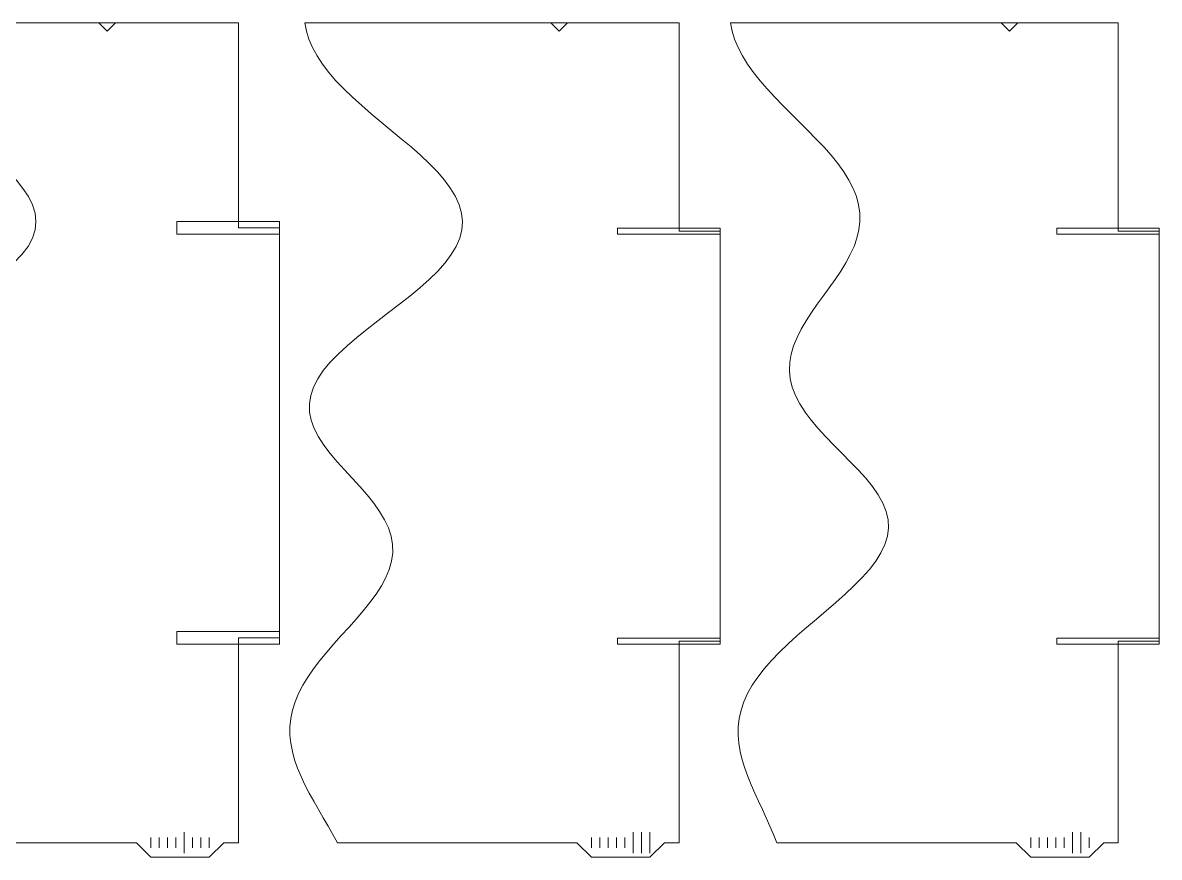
# Model space of a CAD drawing. Header units: centimetres. Extents: x -33.9 to 33.6, y -17.5 to 16.6.
# Drawn here: x -11.31 to 5.43, y 4.18 to 16.47 of the extents above; entities that cross this region are included whole.
import ezdxf

# ---------------------------------------------------------------- set-up
doc = ezdxf.new("R2010")
doc.units = ezdxf.units.CM
doc.header["$MEASUREMENT"] = 0
for name, color, linetype in [('1S', 7, 'Continuous'), ('2C', 7, 'Continuous'), ('3C', 7, 'Continuous')]:
    doc.layers.add(name, color=color, linetype=linetype)

msp = doc.modelspace()

# ---------------------------------------------------------------- linework, layer by layer
at = {"layer": '1S', "color": 1, "lineweight": 5}
for points in [[(-8.92733, 4.24163), (-8.92733, 4.24163), (-8.92733, 4.54832), (-8.92733, 4.54832)], [(-2.31884, 4.24163), (-2.31884, 4.24163), (-2.31884, 4.54832), (-2.31884, 4.54832)], [(-2.19616, 4.24163), (-2.19616, 4.24163), (-2.19616, 4.54832), (-2.19616, 4.54832)], [(-2.07348, 4.24163), (-2.07348, 4.24163), (-2.07348, 4.54832), (-2.07348, 4.54832)], [(4.1472, 4.24163), (4.1472, 4.24163), (4.1472, 4.54832), (4.1472, 4.54832)], [(4.26988, 4.24163), (4.26988, 4.24163), (4.26988, 4.54832), (4.26988, 4.54832)], [(-9.41806, 4.31829), (-9.41806, 4.31829), (-9.41806, 4.47166), (-9.41806, 4.47166)], [(-9.29537, 4.31829), (-9.29537, 4.31829), (-9.29537, 4.47166), (-9.29537, 4.47166)], [(-9.17269, 4.31829), (-9.17269, 4.31829), (-9.17269, 4.47166), (-9.17269, 4.47166)], [(-9.05001, 4.31829), (-9.05001, 4.31829), (-9.05001, 4.47166), (-9.05001, 4.47166)], [(-8.80465, 4.31829), (-8.80465, 4.31829), (-8.80465, 4.47166), (-8.80465, 4.47166)], [(-8.68196, 4.31829), (-8.68196, 4.31829), (-8.68196, 4.47166), (-8.68196, 4.47166)], [(-8.55928, 4.31829), (-8.55928, 4.31829), (-8.55928, 4.47166), (-8.55928, 4.47166)], [(-2.93225, 4.31829), (-2.93225, 4.31829), (-2.93225, 4.47166), (-2.93225, 4.47166)], [(-2.80957, 4.31829), (-2.80957, 4.31829), (-2.80957, 4.47166), (-2.80957, 4.47166)], [(-2.68689, 4.31829), (-2.68689, 4.31829), (-2.68689, 4.47166), (-2.68689, 4.47166)], [(-2.5642, 4.31829), (-2.5642, 4.31829), (-2.5642, 4.47166), (-2.5642, 4.47166)], [(-2.44152, 4.31829), (-2.44152, 4.31829), (-2.44152, 4.47166), (-2.44152, 4.47166)], [(3.53379, 4.31829), (3.53379, 4.31829), (3.53379, 4.47166), (3.53379, 4.47166)], [(3.65647, 4.31829), (3.65647, 4.31829), (3.65647, 4.47166), (3.65647, 4.47166)], [(3.77915, 4.31829), (3.77915, 4.31829), (3.77915, 4.47166), (3.77915, 4.47166)], [(3.90183, 4.31829), (3.90183, 4.31829), (3.90183, 4.47166), (3.90183, 4.47166)], [(4.02452, 4.31829), (4.02452, 4.31829), (4.02452, 4.47166), (4.02452, 4.47166)], [(4.39256, 4.31829), (4.39256, 4.31829), (4.39256, 4.47166), (4.39256, 4.47166)]]:
    msp.add_open_spline(points, degree=3, dxfattribs=at)
at = {"layer": '2C', "color": 1, "lineweight": 5}
for points, knots in [([(-10.18458, 16.46997), (-10.18458, 16.46997), (-10.06189, 16.34727), (-10.06189, 16.34727), (-10.06189, 16.34727), (-10.06189, 16.34727), (-9.93921, 16.46997), (-9.93921, 16.46997), (-9.93921, 16.46997), (-9.93921, 16.46997), (-10.18458, 16.46997), (-10.18458, 16.46997)], [0, 0, 0, 0, 0.33333333, 0.33333333, 0.33333333, 0.33333333, 0.66666667, 0.66666667, 0.66666667, 0.66666667, 1, 1, 1, 1]), ([(-3.53274, 16.46997), (-3.53274, 16.46997), (-3.41006, 16.34727), (-3.41006, 16.34727), (-3.41006, 16.34727), (-3.41006, 16.34727), (-3.28738, 16.46997), (-3.28738, 16.46997), (-3.28738, 16.46997), (-3.28738, 16.46997), (-3.53274, 16.46997), (-3.53274, 16.46997)], [0, 0, 0, 0, 0.33333333, 0.33333333, 0.33333333, 0.33333333, 0.66666667, 0.66666667, 0.66666667, 0.66666667, 1, 1, 1, 1]), ([(3.09933, 16.46997), (3.09933, 16.46997), (3.22201, 16.34727), (3.22201, 16.34727), (3.22201, 16.34727), (3.22201, 16.34727), (3.34469, 16.46997), (3.34469, 16.46997), (3.34469, 16.46997), (3.34469, 16.46997), (3.09933, 16.46997), (3.09933, 16.46997)], [0, 0, 0, 0, 0.33333333, 0.33333333, 0.33333333, 0.33333333, 0.66666667, 0.66666667, 0.66666667, 0.66666667, 1, 1, 1, 1]), ([(-7.52615, 13.35843), (-7.52615, 13.35843), (-7.52615, 13.54399), (-7.52615, 13.54399), (-7.52615, 13.54399), (-7.52615, 13.54399), (-9.03552, 13.54399), (-9.03552, 13.54399), (-9.03552, 13.54399), (-9.03552, 13.54399), (-9.03552, 13.35843), (-9.03552, 13.35843), (-9.03552, 13.35843), (-9.03552, 13.35843), (-7.52615, 13.35843), (-7.52615, 13.35843)], [0, 0, 0, 0, 0.25, 0.25, 0.25, 0.25, 0.5, 0.5, 0.5, 0.5, 0.75, 0.75, 0.75, 0.75, 1, 1, 1, 1]), ([(-1.04035, 13.35843), (-1.04035, 13.35843), (-1.04035, 13.44507), (-1.04035, 13.44507), (-1.04035, 13.44507), (-1.04035, 13.44507), (-2.54973, 13.44507), (-2.54973, 13.44507), (-2.54973, 13.44507), (-2.54973, 13.44507), (-2.54973, 13.35843), (-2.54973, 13.35843), (-2.54973, 13.35843), (-2.54973, 13.35843), (-1.04035, 13.35843), (-1.04035, 13.35843)], [0, 0, 0, 0, 0.25, 0.25, 0.25, 0.25, 0.5, 0.5, 0.5, 0.5, 0.75, 0.75, 0.75, 0.75, 1, 1, 1, 1]), ([(5.4257, 13.35843), (5.4257, 13.35843), (5.4257, 13.44507), (5.4257, 13.44507), (5.4257, 13.44507), (5.4257, 13.44507), (3.91632, 13.44507), (3.91632, 13.44507), (3.91632, 13.44507), (3.91632, 13.44507), (3.91632, 13.35843), (3.91632, 13.35843), (3.91632, 13.35843), (3.91632, 13.35843), (5.4257, 13.35843), (5.4257, 13.35843)], [0, 0, 0, 0, 0.25, 0.25, 0.25, 0.25, 0.5, 0.5, 0.5, 0.5, 0.75, 0.75, 0.75, 0.75, 1, 1, 1, 1]), ([(-7.52615, 7.32094), (-7.52615, 7.32094), (-7.52615, 7.5065), (-7.52615, 7.5065), (-7.52615, 7.5065), (-7.52615, 7.5065), (-9.03552, 7.5065), (-9.03552, 7.5065), (-9.03552, 7.5065), (-9.03552, 7.5065), (-9.03552, 7.32094), (-9.03552, 7.32094), (-9.03552, 7.32094), (-9.03552, 7.32094), (-7.52615, 7.32094), (-7.52615, 7.32094)], [0, 0, 0, 0, 0.25, 0.25, 0.25, 0.25, 0.5, 0.5, 0.5, 0.5, 0.75, 0.75, 0.75, 0.75, 1, 1, 1, 1]), ([(-1.04035, 7.32094), (-1.04035, 7.32094), (-1.04035, 7.40758), (-1.04035, 7.40758), (-1.04035, 7.40758), (-1.04035, 7.40758), (-2.54973, 7.40758), (-2.54973, 7.40758), (-2.54973, 7.40758), (-2.54973, 7.40758), (-2.54973, 7.32094), (-2.54973, 7.32094), (-2.54973, 7.32094), (-2.54973, 7.32094), (-1.04035, 7.32094), (-1.04035, 7.32094)], [0, 0, 0, 0, 0.25, 0.25, 0.25, 0.25, 0.5, 0.5, 0.5, 0.5, 0.75, 0.75, 0.75, 0.75, 1, 1, 1, 1]), ([(5.4257, 7.32094), (5.4257, 7.32094), (5.4257, 7.40758), (5.4257, 7.40758), (5.4257, 7.40758), (5.4257, 7.40758), (3.91632, 7.40758), (3.91632, 7.40758), (3.91632, 7.40758), (3.91632, 7.40758), (3.91632, 7.32094), (3.91632, 7.32094), (3.91632, 7.32094), (3.91632, 7.32094), (5.4257, 7.32094), (5.4257, 7.32094)], [0, 0, 0, 0, 0.25, 0.25, 0.25, 0.25, 0.5, 0.5, 0.5, 0.5, 0.75, 0.75, 0.75, 0.75, 1, 1, 1, 1])]:
    msp.add_open_spline(points, degree=3, knots=knots, dxfattribs=at)
at = {"layer": '3C', "color": 1, "lineweight": 5}
for points in [[(-9.63275, 4.39497), (-9.63275, 4.39497), (-9.41806, 4.18027), (-9.41806, 4.18027), (-9.41806, 4.18027), (-9.41806, 4.18027), (-8.55928, 4.18027), (-8.55928, 4.18027), (-8.55928, 4.18027), (-8.55928, 4.18027), (-8.34459, 4.39497), (-8.34459, 4.39497), (-8.34459, 4.39497), (-8.34459, 4.39497), (-8.1299, 4.39497), (-8.1299, 4.39497), (-8.1299, 4.39497), (-8.1299, 4.39497), (-8.1299, 7.41371), (-8.1299, 7.41371), (-8.1299, 7.41371), (-8.1299, 7.41371), (-7.52615, 7.41371), (-7.52615, 7.41371), (-7.52615, 7.41371), (-7.52615, 7.41371), (-7.52615, 13.45121), (-7.52615, 13.45121), (-7.52615, 13.45121), (-7.52615, 13.45121), (-8.1299, 13.45121), (-8.1299, 13.45121), (-8.1299, 13.45121), (-8.1299, 13.45121), (-8.1299, 16.46997), (-8.1299, 16.46997), (-8.1299, 16.46997), (-8.1299, 16.46997), (-13.30997, 16.46997), (-13.30997, 16.46997), (-13.30997, 16.46997), (-13.30997, 16.46997), (-13.29296, 16.348), (-13.29296, 16.348), (-13.29296, 16.348), (-13.29296, 16.348), (-13.2647, 16.22601), (-13.2647, 16.22601), (-13.2647, 16.22601), (-13.2647, 16.22601), (-13.2245, 16.10404), (-13.2245, 16.10404), (-13.2245, 16.10404), (-13.2245, 16.10404), (-13.17189, 15.98208), (-13.17189, 15.98208), (-13.17189, 15.98208), (-13.17189, 15.98208), (-13.10663, 15.86012), (-13.10663, 15.86012), (-13.10663, 15.86012), (-13.10663, 15.86012), (-13.0287, 15.73814), (-13.0287, 15.73814), (-13.0287, 15.73814), (-13.0287, 15.73814), (-12.93842, 15.61617), (-12.93842, 15.61617), (-12.93842, 15.61617), (-12.93842, 15.61617), (-12.83639, 15.4942), (-12.83639, 15.4942), (-12.83639, 15.4942), (-12.83639, 15.4942), (-12.72353, 15.37223), (-12.72353, 15.37223), (-12.72353, 15.37223), (-12.72353, 15.37223), (-12.60101, 15.25026), (-12.60101, 15.25026), (-12.60101, 15.25026), (-12.60101, 15.25026), (-12.4704, 15.12829), (-12.4704, 15.12829), (-12.4704, 15.12829), (-12.4704, 15.12829), (-12.33347, 15.00632), (-12.33347, 15.00632), (-12.33347, 15.00632), (-12.33347, 15.00632), (-12.19232, 14.88435), (-12.19232, 14.88435), (-12.19232, 14.88435), (-12.19232, 14.88435), (-12.04929, 14.76238), (-12.04929, 14.76238), (-12.04929, 14.76238), (-12.04929, 14.76238), (-11.90689, 14.64041), (-11.90689, 14.64041), (-11.90689, 14.64041), (-11.90689, 14.64041), (-11.76785, 14.51844), (-11.76785, 14.51844), (-11.76785, 14.51844), (-11.76785, 14.51844), (-11.63498, 14.39647), (-11.63498, 14.39647), (-11.63498, 14.39647), (-11.63498, 14.39647), (-11.51114, 14.2745), (-11.51114, 14.2745), (-11.51114, 14.2745), (-11.51114, 14.2745), (-11.39924, 14.15253), (-11.39924, 14.15253), (-11.39924, 14.15253), (-11.39924, 14.15253), (-11.30208, 14.03056), (-11.30208, 14.03056), (-11.30208, 14.03056), (-11.30208, 14.03056), (-11.22235, 13.9086), (-11.22235, 13.9086), (-11.22235, 13.9086), (-11.22235, 13.9086), (-11.16253, 13.78663), (-11.16253, 13.78663), (-11.16253, 13.78663), (-11.16253, 13.78663), (-11.12486, 13.66466), (-11.12486, 13.66466), (-11.12486, 13.66466), (-11.12486, 13.66466), (-11.11119, 13.54269), (-11.11119, 13.54269), (-11.11119, 13.54269), (-11.11119, 13.54269), (-11.12302, 13.42072), (-11.12302, 13.42072), (-11.12302, 13.42072), (-11.12302, 13.42072), (-11.16109, 13.29875), (-11.16109, 13.29875), (-11.16109, 13.29875), (-11.16109, 13.29875), (-11.22578, 13.17678), (-11.22578, 13.17678), (-11.22578, 13.17678), (-11.22578, 13.17678), (-11.31736, 13.05481), (-11.31736, 13.05481), (-11.31736, 13.05481), (-11.31736, 13.05481), (-11.43514, 12.93284), (-11.43514, 12.93284), (-11.43514, 12.93284), (-11.43514, 12.93284), (-11.57792, 12.81087), (-11.57792, 12.81087), (-11.57792, 12.81087), (-11.57792, 12.81087), (-11.74395, 12.6889), (-11.74395, 12.6889), (-11.74395, 12.6889), (-11.74395, 12.6889), (-11.93097, 12.56693), (-11.93097, 12.56693), (-11.93097, 12.56693), (-11.93097, 12.56693), (-12.13628, 12.44496), (-12.13628, 12.44496), (-12.13628, 12.44496), (-12.13628, 12.44496), (-12.35671, 12.32299), (-12.35671, 12.32299), (-12.35671, 12.32299), (-12.35671, 12.32299), (-12.58877, 12.20102), (-12.58877, 12.20102), (-12.58877, 12.20102), (-12.58877, 12.20102), (-12.82863, 12.07905), (-12.82863, 12.07905), (-12.82863, 12.07905), (-12.82863, 12.07905), (-13.07224, 11.95708), (-13.07224, 11.95708), (-13.07224, 11.95708), (-13.07224, 11.95708), (-13.31543, 11.83511), (-13.31543, 11.83511), (-13.31543, 11.83511), (-13.31543, 11.83511), (-13.55396, 11.71315), (-13.55396, 11.71315), (-13.55396, 11.71315), (-13.55396, 11.71315), (-13.78364, 11.59118), (-13.78364, 11.59118), (-13.78364, 11.59118), (-13.78364, 11.59118), (-14.00037, 11.46921), (-14.00037, 11.46921), (-14.00037, 11.46921), (-14.00037, 11.46921), (-14.20033, 11.34724), (-14.20033, 11.34724), (-14.20033, 11.34724), (-14.20033, 11.34724), (-14.37996, 11.22527), (-14.37996, 11.22527), (-14.37996, 11.22527), (-14.37996, 11.22527), (-14.53613, 11.1033), (-14.53613, 11.1033), (-14.53613, 11.1033), (-14.53613, 11.1033), (-14.66614, 10.98133), (-14.66614, 10.98133), (-14.66614, 10.98133), (-14.66614, 10.98133), (-14.76788, 10.85936), (-14.76788, 10.85936), (-14.76788, 10.85936), (-14.76788, 10.85936), (-14.83981, 10.73739), (-14.83981, 10.73739), (-14.83981, 10.73739), (-14.83981, 10.73739), (-14.88105, 10.61542), (-14.88105, 10.61542), (-14.88105, 10.61542), (-14.88105, 10.61542), (-14.89139, 10.49345), (-14.89139, 10.49345), (-14.89139, 10.49345), (-14.89139, 10.49345), (-14.8713, 10.37148), (-14.8713, 10.37148), (-14.8713, 10.37148), (-14.8713, 10.37148), (-14.82199, 10.24951), (-14.82199, 10.24951), (-14.82199, 10.24951), (-14.82199, 10.24951), (-14.74533, 10.12754), (-14.74533, 10.12754), (-14.74533, 10.12754), (-14.74533, 10.12754), (-14.64385, 10.00557), (-14.64385, 10.00557), (-14.64385, 10.00557), (-14.64385, 10.00557), (-14.52124, 9.8836), (-14.52124, 9.8836), (-14.52124, 9.8836), (-14.52124, 9.8836), (-14.382, 9.76163), (-14.382, 9.76163), (-14.382, 9.76163), (-14.382, 9.76163), (-14.23064, 9.63967), (-14.23064, 9.63967), (-14.23064, 9.63967), (-14.23064, 9.63967), (-14.07239, 9.5177), (-14.07239, 9.5177), (-14.07239, 9.5177), (-14.07239, 9.5177), (-13.91218, 9.39573), (-13.91218, 9.39573), (-13.91218, 9.39573), (-13.91218, 9.39573), (-13.75451, 9.27376), (-13.75451, 9.27376), (-13.75451, 9.27376), (-13.75451, 9.27376), (-13.60347, 9.15179), (-13.60347, 9.15179), (-13.60347, 9.15179), (-13.60347, 9.15179), (-13.46254, 9.02982), (-13.46254, 9.02982), (-13.46254, 9.02982), (-13.46254, 9.02982), (-13.33469, 8.90785), (-13.33469, 8.90785), (-13.33469, 8.90785), (-13.33469, 8.90785), (-13.22228, 8.78588), (-13.22228, 8.78588), (-13.22228, 8.78588), (-13.22228, 8.78588), (-13.12705, 8.66391), (-13.12705, 8.66391), (-13.12705, 8.66391), (-13.12705, 8.66391), (-13.05017, 8.54194), (-13.05017, 8.54194), (-13.05017, 8.54194), (-13.05017, 8.54194), (-12.99221, 8.41997), (-12.99221, 8.41997), (-12.99221, 8.41997), (-12.99221, 8.41997), (-12.9532, 8.298), (-12.9532, 8.298), (-12.9532, 8.298), (-12.9532, 8.298), (-12.93268, 8.17603), (-12.93268, 8.17603), (-12.93268, 8.17603), (-12.93268, 8.17603), (-12.92973, 8.05406), (-12.92973, 8.05406), (-12.92973, 8.05406), (-12.92973, 8.05406), (-12.94299, 7.93209), (-12.94299, 7.93209), (-12.94299, 7.93209), (-12.94299, 7.93209), (-12.97082, 7.81012), (-12.97082, 7.81012), (-12.97082, 7.81012), (-12.97082, 7.81012), (-13.01126, 7.68815), (-13.01126, 7.68815), (-13.01126, 7.68815), (-13.01126, 7.68815), (-13.06219, 7.56617), (-13.06219, 7.56617), (-13.06219, 7.56617), (-13.06219, 7.56617), (-13.12131, 7.44422), (-13.12131, 7.44422), (-13.12131, 7.44422), (-13.12131, 7.44422), (-13.18626, 7.32225), (-13.18626, 7.32225), (-13.18626, 7.32225), (-13.18626, 7.32225), (-13.2547, 7.20028), (-13.2547, 7.20028), (-13.2547, 7.20028), (-13.2547, 7.20028), (-13.32429, 7.07831), (-13.32429, 7.07831), (-13.32429, 7.07831), (-13.32429, 7.07831), (-13.39284, 6.95634), (-13.39284, 6.95634), (-13.39284, 6.95634), (-13.39284, 6.95634), (-13.45828, 6.83437), (-13.45828, 6.83437), (-13.45828, 6.83437), (-13.45828, 6.83437), (-13.51872, 6.7124), (-13.51872, 6.7124), (-13.51872, 6.7124), (-13.51872, 6.7124), (-13.57255, 6.59042), (-13.57255, 6.59042), (-13.57255, 6.59042), (-13.57255, 6.59042), (-13.61837, 6.46846), (-13.61837, 6.46846), (-13.61837, 6.46846), (-13.61837, 6.46846), (-13.65503, 6.34649), (-13.65503, 6.34649), (-13.65503, 6.34649), (-13.65503, 6.34649), (-13.68171, 6.22452), (-13.68171, 6.22452), (-13.68171, 6.22452), (-13.68171, 6.22452), (-13.69783, 6.10254), (-13.69783, 6.10254), (-13.69783, 6.10254), (-13.69783, 6.10254), (-13.70312, 5.98058), (-13.70312, 5.98058), (-13.70312, 5.98058), (-13.70312, 5.98058), (-13.69758, 5.8586), (-13.69758, 5.8586), (-13.69758, 5.8586), (-13.69758, 5.8586), (-13.68145, 5.73664), (-13.68145, 5.73664), (-13.68145, 5.73664), (-13.68145, 5.73664), (-13.6552, 5.61466), (-13.6552, 5.61466), (-13.6552, 5.61466), (-13.6552, 5.61466), (-13.61953, 5.49269), (-13.61953, 5.49269), (-13.61953, 5.49269), (-13.61953, 5.49269), (-13.57532, 5.37072), (-13.57532, 5.37072), (-13.57532, 5.37072), (-13.57532, 5.37072), (-13.52359, 5.24877), (-13.52359, 5.24877), (-13.52359, 5.24877), (-13.52359, 5.24877), (-13.4655, 5.1268), (-13.4655, 5.1268), (-13.4655, 5.1268), (-13.4655, 5.1268), (-13.40227, 5.00481), (-13.40227, 5.00481), (-13.40227, 5.00481), (-13.40227, 5.00481), (-13.33522, 4.88285), (-13.33522, 4.88285), (-13.33522, 4.88285), (-13.33522, 4.88285), (-13.26563, 4.76089), (-13.26563, 4.76089), (-13.26563, 4.76089), (-13.26563, 4.76089), (-13.19485, 4.63891), (-13.19485, 4.63891), (-13.19485, 4.63891), (-13.19485, 4.63891), (-13.12411, 4.51694), (-13.12411, 4.51694), (-13.12411, 4.51694), (-13.12411, 4.51694), (-13.05465, 4.39497), (-13.05465, 4.39497), (-13.05465, 4.39497), (-13.05465, 4.39497), (-9.63275, 4.39497), (-9.63275, 4.39497)], [(-3.14694, 4.39497), (-3.14694, 4.39497), (-2.93225, 4.18027), (-2.93225, 4.18027), (-2.93225, 4.18027), (-2.93225, 4.18027), (-2.07348, 4.18027), (-2.07348, 4.18027), (-2.07348, 4.18027), (-2.07348, 4.18027), (-1.8588, 4.39497), (-1.8588, 4.39497), (-1.8588, 4.39497), (-1.8588, 4.39497), (-1.64409, 4.39497), (-1.64409, 4.39497), (-1.64409, 4.39497), (-1.64409, 4.39497), (-1.64409, 7.36427), (-1.64409, 7.36427), (-1.64409, 7.36427), (-1.64409, 7.36427), (-1.04035, 7.36427), (-1.04035, 7.36427), (-1.04035, 7.36427), (-1.04035, 7.36427), (-1.04035, 13.40176), (-1.04035, 13.40176), (-1.04035, 13.40176), (-1.04035, 13.40176), (-1.64409, 13.40176), (-1.64409, 13.40176), (-1.64409, 13.40176), (-1.64409, 13.40176), (-1.64409, 16.46997), (-1.64409, 16.46997), (-1.64409, 16.46997), (-1.64409, 16.46997), (-7.15529, 16.46997), (-7.15529, 16.46997), (-7.15529, 16.46997), (-7.15529, 16.46997), (-7.13015, 16.348), (-7.13015, 16.348), (-7.13015, 16.348), (-7.13015, 16.348), (-7.09164, 16.22601), (-7.09164, 16.22601), (-7.09164, 16.22601), (-7.09164, 16.22601), (-7.03938, 16.10404), (-7.03938, 16.10404), (-7.03938, 16.10404), (-7.03938, 16.10404), (-6.97328, 15.98208), (-6.97328, 15.98208), (-6.97328, 15.98208), (-6.97328, 15.98208), (-6.89348, 15.86012), (-6.89348, 15.86012), (-6.89348, 15.86012), (-6.89348, 15.86012), (-6.80045, 15.73814), (-6.80045, 15.73814), (-6.80045, 15.73814), (-6.80045, 15.73814), (-6.69495, 15.61617), (-6.69495, 15.61617), (-6.69495, 15.61617), (-6.69495, 15.61617), (-6.57805, 15.4942), (-6.57805, 15.4942), (-6.57805, 15.4942), (-6.57805, 15.4942), (-6.45113, 15.37223), (-6.45113, 15.37223), (-6.45113, 15.37223), (-6.45113, 15.37223), (-6.31584, 15.25026), (-6.31584, 15.25026), (-6.31584, 15.25026), (-6.31584, 15.25026), (-6.17412, 15.12829), (-6.17412, 15.12829), (-6.17412, 15.12829), (-6.17412, 15.12829), (-6.02815, 15.00632), (-6.02815, 15.00632), (-6.02815, 15.00632), (-6.02815, 15.00632), (-5.8803, 14.88435), (-5.8803, 14.88435), (-5.8803, 14.88435), (-5.8803, 14.88435), (-5.73303, 14.76238), (-5.73303, 14.76238), (-5.73303, 14.76238), (-5.73303, 14.76238), (-5.58885, 14.64041), (-5.58885, 14.64041), (-5.58885, 14.64041), (-5.58885, 14.64041), (-5.45051, 14.51844), (-5.45051, 14.51844), (-5.45051, 14.51844), (-5.45051, 14.51844), (-5.32064, 14.39647), (-5.32064, 14.39647), (-5.32064, 14.39647), (-5.32064, 14.39647), (-5.20172, 14.2745), (-5.20172, 14.2745), (-5.20172, 14.2745), (-5.20172, 14.2745), (-5.09613, 14.15253), (-5.09613, 14.15253), (-5.09613, 14.15253), (-5.09613, 14.15253), (-5.00602, 14.03056), (-5.00602, 14.03056), (-5.00602, 14.03056), (-5.00602, 14.03056), (-4.93328, 13.9086), (-4.93328, 13.9086), (-4.93328, 13.9086), (-4.93328, 13.9086), (-4.87951, 13.78663), (-4.87951, 13.78663), (-4.87951, 13.78663), (-4.87951, 13.78663), (-4.84596, 13.66466), (-4.84596, 13.66466), (-4.84596, 13.66466), (-4.84596, 13.66466), (-4.83349, 13.54269), (-4.83349, 13.54269), (-4.83349, 13.54269), (-4.83349, 13.54269), (-4.84259, 13.42072), (-4.84259, 13.42072), (-4.84259, 13.42072), (-4.84259, 13.42072), (-4.87327, 13.29875), (-4.87327, 13.29875), (-4.87327, 13.29875), (-4.87327, 13.29875), (-4.92513, 13.17678), (-4.92513, 13.17678), (-4.92513, 13.17678), (-4.92513, 13.17678), (-4.99735, 13.05481), (-4.99735, 13.05481), (-4.99735, 13.05481), (-4.99735, 13.05481), (-5.08864, 12.93284), (-5.08864, 12.93284), (-5.08864, 12.93284), (-5.08864, 12.93284), (-5.19734, 12.81087), (-5.19734, 12.81087), (-5.19734, 12.81087), (-5.19734, 12.81087), (-5.3214, 12.6889), (-5.3214, 12.6889), (-5.3214, 12.6889), (-5.3214, 12.6889), (-5.4584, 12.56693), (-5.4584, 12.56693), (-5.4584, 12.56693), (-5.4584, 12.56693), (-5.60567, 12.44496), (-5.60567, 12.44496), (-5.60567, 12.44496), (-5.60567, 12.44496), (-5.76025, 12.32299), (-5.76025, 12.32299), (-5.76025, 12.32299), (-5.76025, 12.32299), (-5.91905, 12.20102), (-5.91905, 12.20102), (-5.91905, 12.20102), (-5.91905, 12.20102), (-6.07882, 12.07905), (-6.07882, 12.07905), (-6.07882, 12.07905), (-6.07882, 12.07905), (-6.23632, 11.95708), (-6.23632, 11.95708), (-6.23632, 11.95708), (-6.23632, 11.95708), (-6.38829, 11.83511), (-6.38829, 11.83511), (-6.38829, 11.83511), (-6.38829, 11.83511), (-6.53161, 11.71315), (-6.53161, 11.71315), (-6.53161, 11.71315), (-6.53161, 11.71315), (-6.66333, 11.59118), (-6.66333, 11.59118), (-6.66333, 11.59118), (-6.66333, 11.59118), (-6.78076, 11.46921), (-6.78076, 11.46921), (-6.78076, 11.46921), (-6.78076, 11.46921), (-6.88152, 11.34724), (-6.88152, 11.34724), (-6.88152, 11.34724), (-6.88152, 11.34724), (-6.96363, 11.22527), (-6.96363, 11.22527), (-6.96363, 11.22527), (-6.96363, 11.22527), (-7.02555, 11.1033), (-7.02555, 11.1033), (-7.02555, 11.1033), (-7.02555, 11.1033), (-7.06622, 10.98133), (-7.06622, 10.98133), (-7.06622, 10.98133), (-7.06622, 10.98133), (-7.08511, 10.85936), (-7.08511, 10.85936), (-7.08511, 10.85936), (-7.08511, 10.85936), (-7.08221, 10.73739), (-7.08221, 10.73739), (-7.08221, 10.73739), (-7.08221, 10.73739), (-7.05811, 10.61542), (-7.05811, 10.61542), (-7.05811, 10.61542), (-7.05811, 10.61542), (-7.01394, 10.49345), (-7.01394, 10.49345), (-7.01394, 10.49345), (-7.01394, 10.49345), (-6.95138, 10.37148), (-6.95138, 10.37148), (-6.95138, 10.37148), (-6.95138, 10.37148), (-6.87263, 10.24951), (-6.87263, 10.24951), (-6.87263, 10.24951), (-6.87263, 10.24951), (-6.78042, 10.12754), (-6.78042, 10.12754), (-6.78042, 10.12754), (-6.78042, 10.12754), (-6.67782, 10.00557), (-6.67782, 10.00557), (-6.67782, 10.00557), (-6.67782, 10.00557), (-6.56836, 9.8836), (-6.56836, 9.8836), (-6.56836, 9.8836), (-6.56836, 9.8836), (-6.45581, 9.76163), (-6.45581, 9.76163), (-6.45581, 9.76163), (-6.45581, 9.76163), (-6.34414, 9.63967), (-6.34414, 9.63967), (-6.34414, 9.63967), (-6.34414, 9.63967), (-6.2372, 9.5177), (-6.2372, 9.5177), (-6.2372, 9.5177), (-6.2372, 9.5177), (-6.13866, 9.39573), (-6.13866, 9.39573), (-6.13866, 9.39573), (-6.13866, 9.39573), (-6.05164, 9.27376), (-6.05164, 9.27376), (-6.05164, 9.27376), (-6.05164, 9.27376), (-5.97875, 9.15179), (-5.97875, 9.15179), (-5.97875, 9.15179), (-5.97875, 9.15179), (-5.92195, 9.02982), (-5.92195, 9.02982), (-5.92195, 9.02982), (-5.92195, 9.02982), (-5.88269, 8.90785), (-5.88269, 8.90785), (-5.88269, 8.90785), (-5.88269, 8.90785), (-5.8618, 8.78588), (-5.8618, 8.78588), (-5.8618, 8.78588), (-5.8618, 8.78588), (-5.85959, 8.66391), (-5.85959, 8.66391), (-5.85959, 8.66391), (-5.85959, 8.66391), (-5.8758, 8.54194), (-5.8758, 8.54194), (-5.8758, 8.54194), (-5.8758, 8.54194), (-5.9097, 8.41997), (-5.9097, 8.41997), (-5.9097, 8.41997), (-5.9097, 8.41997), (-5.96015, 8.298), (-5.96015, 8.298), (-5.96015, 8.298), (-5.96015, 8.298), (-6.02561, 8.17603), (-6.02561, 8.17603), (-6.02561, 8.17603), (-6.02561, 8.17603), (-6.10421, 8.05406), (-6.10421, 8.05406), (-6.10421, 8.05406), (-6.10421, 8.05406), (-6.19385, 7.93209), (-6.19385, 7.93209), (-6.19385, 7.93209), (-6.19385, 7.93209), (-6.29225, 7.81012), (-6.29225, 7.81012), (-6.29225, 7.81012), (-6.29225, 7.81012), (-6.39699, 7.68815), (-6.39699, 7.68815), (-6.39699, 7.68815), (-6.39699, 7.68815), (-6.50562, 7.56617), (-6.50562, 7.56617), (-6.50562, 7.56617), (-6.50562, 7.56617), (-6.61568, 7.44422), (-6.61568, 7.44422), (-6.61568, 7.44422), (-6.61568, 7.44422), (-6.72479, 7.32225), (-6.72479, 7.32225), (-6.72479, 7.32225), (-6.72479, 7.32225), (-6.83069, 7.20028), (-6.83069, 7.20028), (-6.83069, 7.20028), (-6.83069, 7.20028), (-6.93128, 7.07831), (-6.93128, 7.07831), (-6.93128, 7.07831), (-6.93128, 7.07831), (-7.02467, 6.95634), (-7.02467, 6.95634), (-7.02467, 6.95634), (-7.02467, 6.95634), (-7.10921, 6.83437), (-7.10921, 6.83437), (-7.10921, 6.83437), (-7.10921, 6.83437), (-7.18351, 6.7124), (-7.18351, 6.7124), (-7.18351, 6.7124), (-7.18351, 6.7124), (-7.24645, 6.59042), (-7.24645, 6.59042), (-7.24645, 6.59042), (-7.24645, 6.59042), (-7.29723, 6.46846), (-7.29723, 6.46846), (-7.29723, 6.46846), (-7.29723, 6.46846), (-7.33532, 6.34648), (-7.33532, 6.34648), (-7.33532, 6.34648), (-7.33532, 6.34648), (-7.3605, 6.22452), (-7.3605, 6.22452), (-7.3605, 6.22452), (-7.3605, 6.22452), (-7.37279, 6.10254), (-7.37279, 6.10254), (-7.37279, 6.10254), (-7.37279, 6.10254), (-7.37252, 5.98058), (-7.37252, 5.98058), (-7.37252, 5.98058), (-7.37252, 5.98058), (-7.3602, 5.8586), (-7.3602, 5.8586), (-7.3602, 5.8586), (-7.3602, 5.8586), (-7.33663, 5.73664), (-7.33663, 5.73664), (-7.33663, 5.73664), (-7.33663, 5.73664), (-7.30273, 5.61466), (-7.30273, 5.61466), (-7.30273, 5.61466), (-7.30273, 5.61466), (-7.25964, 5.49269), (-7.25964, 5.49269), (-7.25964, 5.49269), (-7.25964, 5.49269), (-7.20855, 5.37072), (-7.20855, 5.37072), (-7.20855, 5.37072), (-7.20855, 5.37072), (-7.15078, 5.24877), (-7.15078, 5.24877), (-7.15078, 5.24877), (-7.15078, 5.24877), (-7.08774, 5.1268), (-7.08774, 5.1268), (-7.08774, 5.1268), (-7.08774, 5.1268), (-7.02078, 5.00481), (-7.02078, 5.00481), (-7.02078, 5.00481), (-7.02078, 5.00481), (-6.95132, 4.88285), (-6.95132, 4.88285), (-6.95132, 4.88285), (-6.95132, 4.88285), (-6.8807, 4.76089), (-6.8807, 4.76089), (-6.8807, 4.76089), (-6.8807, 4.76089), (-6.81022, 4.63891), (-6.81022, 4.63891), (-6.81022, 4.63891), (-6.81022, 4.63891), (-6.74108, 4.51694), (-6.74108, 4.51694), (-6.74108, 4.51694), (-6.74108, 4.51694), (-6.67438, 4.39497), (-6.67438, 4.39497), (-6.67438, 4.39497), (-6.67438, 4.39497), (-3.14694, 4.39497), (-3.14694, 4.39497)], [(3.3191, 4.39497), (3.3191, 4.39497), (3.53379, 4.18027), (3.53379, 4.18027), (3.53379, 4.18027), (3.53379, 4.18027), (4.39256, 4.18027), (4.39256, 4.18027), (4.39256, 4.18027), (4.39256, 4.18027), (4.60726, 4.39497), (4.60726, 4.39497), (4.60726, 4.39497), (4.60726, 4.39497), (4.82195, 4.39497), (4.82195, 4.39497), (4.82195, 4.39497), (4.82195, 4.39497), (4.82195, 7.36427), (4.82195, 7.36427), (4.82195, 7.36427), (4.82195, 7.36427), (5.4257, 7.36427), (5.4257, 7.36427), (5.4257, 7.36427), (5.4257, 7.36427), (5.4257, 13.40176), (5.4257, 13.40176), (5.4257, 13.40176), (5.4257, 13.40176), (4.82195, 13.40176), (4.82195, 13.40176), (4.82195, 13.40176), (4.82195, 13.40176), (4.82195, 16.46997), (4.82195, 16.46997), (4.82195, 16.46997), (4.82195, 16.46997), (-0.887, 16.46997), (-0.887, 16.46997), (-0.887, 16.46997), (-0.887, 16.46997), (-0.86274, 16.348), (-0.86274, 16.348), (-0.86274, 16.348), (-0.86274, 16.348), (-0.82525, 16.22601), (-0.82525, 16.22601), (-0.82525, 16.22601), (-0.82525, 16.22601), (-0.7747, 16.10404), (-0.7747, 16.10404), (-0.7747, 16.10404), (-0.7747, 16.10404), (-0.71126, 15.98208), (-0.71126, 15.98208), (-0.71126, 15.98208), (-0.71126, 15.98208), (-0.63559, 15.86012), (-0.63559, 15.86012), (-0.63559, 15.86012), (-0.63559, 15.86012), (-0.54861, 15.73814), (-0.54861, 15.73814), (-0.54861, 15.73814), (-0.54861, 15.73814), (-0.4515, 15.61617), (-0.4515, 15.61617), (-0.4515, 15.61617), (-0.4515, 15.61617), (-0.34565, 15.4942), (-0.34565, 15.4942), (-0.34565, 15.4942), (-0.34565, 15.4942), (-0.23268, 15.37223), (-0.23268, 15.37223), (-0.23268, 15.37223), (-0.23268, 15.37223), (-0.11438, 15.25026), (-0.11438, 15.25026), (-0.11438, 15.25026), (-0.11438, 15.25026), (0.00733, 15.12829), (0.00733, 15.12829), (0.00733, 15.12829), (0.00733, 15.12829), (0.1304, 15.00632), (0.1304, 15.00632), (0.1304, 15.00632), (0.1304, 15.00632), (0.25273, 14.88435), (0.25273, 14.88435), (0.25273, 14.88435), (0.25273, 14.88435), (0.3722, 14.76238), (0.3722, 14.76238), (0.3722, 14.76238), (0.3722, 14.76238), (0.48672, 14.64041), (0.48672, 14.64041), (0.48672, 14.64041), (0.48672, 14.64041), (0.59426, 14.51844), (0.59426, 14.51844), (0.59426, 14.51844), (0.59426, 14.51844), (0.6929, 14.39647), (0.6929, 14.39647), (0.6929, 14.39647), (0.6929, 14.39647), (0.78091, 14.2745), (0.78091, 14.2745), (0.78091, 14.2745), (0.78091, 14.2745), (0.85674, 14.15253), (0.85674, 14.15253), (0.85674, 14.15253), (0.85674, 14.15253), (0.91908, 14.03056), (0.91908, 14.03056), (0.91908, 14.03056), (0.91908, 14.03056), (0.96692, 13.9086), (0.96692, 13.9086), (0.96692, 13.9086), (0.96692, 13.9086), (0.99952, 13.78663), (0.99952, 13.78663), (0.99952, 13.78663), (0.99952, 13.78663), (1.01651, 13.66466), (1.01651, 13.66466), (1.01651, 13.66466), (1.01651, 13.66466), (1.01782, 13.54269), (1.01782, 13.54269), (1.01782, 13.54269), (1.01782, 13.54269), (1.00373, 13.42072), (1.00373, 13.42072), (1.00373, 13.42072), (1.00373, 13.42072), (0.97489, 13.29875), (0.97489, 13.29875), (0.97489, 13.29875), (0.97489, 13.29875), (0.93229, 13.17678), (0.93229, 13.17678), (0.93229, 13.17678), (0.93229, 13.17678), (0.87723, 13.05481), (0.87723, 13.05481), (0.87723, 13.05481), (0.87723, 13.05481), (0.81132, 12.93284), (0.81132, 12.93284), (0.81132, 12.93284), (0.81132, 12.93284), (0.73643, 12.81087), (0.73643, 12.81087), (0.73643, 12.81087), (0.73643, 12.81087), (0.6547, 12.6889), (0.6547, 12.6889), (0.6547, 12.6889), (0.6547, 12.6889), (0.56838, 12.56693), (0.56838, 12.56693), (0.56838, 12.56693), (0.56838, 12.56693), (0.47993, 12.44496), (0.47993, 12.44496), (0.47993, 12.44496), (0.47993, 12.44496), (0.39185, 12.32299), (0.39185, 12.32299), (0.39185, 12.32299), (0.39185, 12.32299), (0.30667, 12.20102), (0.30667, 12.20102), (0.30667, 12.20102), (0.30667, 12.20102), (0.22691, 12.07905), (0.22691, 12.07905), (0.22691, 12.07905), (0.22691, 12.07905), (0.15494, 11.95708), (0.15494, 11.95708), (0.15494, 11.95708), (0.15494, 11.95708), (0.09302, 11.83511), (0.09302, 11.83511), (0.09302, 11.83511), (0.09302, 11.83511), (0.04315, 11.71315), (0.04315, 11.71315), (0.04315, 11.71315), (0.04315, 11.71315), (0.00711, 11.59118), (0.00711, 11.59118), (0.00711, 11.59118), (0.00711, 11.59118), (-0.01371, 11.46921), (-0.01371, 11.46921), (-0.01371, 11.46921), (-0.01371, 11.46921), (-0.01823, 11.34724), (-0.01823, 11.34724), (-0.01823, 11.34724), (-0.01823, 11.34724), (-0.0058, 11.22527), (-0.0058, 11.22527), (-0.0058, 11.22527), (-0.0058, 11.22527), (0.02379, 11.1033), (0.02379, 11.1033), (0.02379, 11.1033), (0.02379, 11.1033), (0.07033, 10.98133), (0.07033, 10.98133), (0.07033, 10.98133), (0.07033, 10.98133), (0.1331, 10.85936), (0.1331, 10.85936), (0.1331, 10.85936), (0.1331, 10.85936), (0.21094, 10.73739), (0.21094, 10.73739), (0.21094, 10.73739), (0.21094, 10.73739), (0.30227, 10.61542), (0.30227, 10.61542), (0.30227, 10.61542), (0.30227, 10.61542), (0.40502, 10.49345), (0.40502, 10.49345), (0.40502, 10.49345), (0.40502, 10.49345), (0.51681, 10.37148), (0.51681, 10.37148), (0.51681, 10.37148), (0.51681, 10.37148), (0.63482, 10.24951), (0.63482, 10.24951), (0.63482, 10.24951), (0.63482, 10.24951), (0.75601, 10.12754), (0.75601, 10.12754), (0.75601, 10.12754), (0.75601, 10.12754), (0.87705, 10.00557), (0.87705, 10.00557), (0.87705, 10.00557), (0.87705, 10.00557), (0.99445, 9.8836), (0.99445, 9.8836), (0.99445, 9.8836), (0.99445, 9.8836), (1.10467, 9.76163), (1.10467, 9.76163), (1.10467, 9.76163), (1.10467, 9.76163), (1.20411, 9.63967), (1.20411, 9.63967), (1.20411, 9.63967), (1.20411, 9.63967), (1.28926, 9.5177), (1.28926, 9.5177), (1.28926, 9.5177), (1.28926, 9.5177), (1.35715, 9.39573), (1.35715, 9.39573), (1.35715, 9.39573), (1.35715, 9.39573), (1.40575, 9.27376), (1.40575, 9.27376), (1.40575, 9.27376), (1.40575, 9.27376), (1.4331, 9.15179), (1.4331, 9.15179), (1.4331, 9.15179), (1.4331, 9.15179), (1.43868, 9.02982), (1.43868, 9.02982), (1.43868, 9.02982), (1.43868, 9.02982), (1.42251, 8.90785), (1.42251, 8.90785), (1.42251, 8.90785), (1.42251, 8.90785), (1.38516, 8.78588), (1.38516, 8.78588), (1.38516, 8.78588), (1.38516, 8.78588), (1.32765, 8.66391), (1.32765, 8.66391), (1.32765, 8.66391), (1.32765, 8.66391), (1.25145, 8.54194), (1.25145, 8.54194), (1.25145, 8.54194), (1.25145, 8.54194), (1.15836, 8.41997), (1.15836, 8.41997), (1.15836, 8.41997), (1.15836, 8.41997), (1.05053, 8.298), (1.05053, 8.298), (1.05053, 8.298), (1.05053, 8.298), (0.93032, 8.17603), (0.93032, 8.17603), (0.93032, 8.17603), (0.93032, 8.17603), (0.80026, 8.05406), (0.80026, 8.05406), (0.80026, 8.05406), (0.80026, 8.05406), (0.66302, 7.93209), (0.66302, 7.93209), (0.66302, 7.93209), (0.66302, 7.93209), (0.52125, 7.81012), (0.52125, 7.81012), (0.52125, 7.81012), (0.52125, 7.81012), (0.37763, 7.68815), (0.37763, 7.68815), (0.37763, 7.68815), (0.37763, 7.68815), (0.23472, 7.56617), (0.23472, 7.56617), (0.23472, 7.56617), (0.23472, 7.56617), (0.09497, 7.44422), (0.09497, 7.44422), (0.09497, 7.44422), (0.09497, 7.44422), (-0.03935, 7.32225), (-0.03935, 7.32225), (-0.03935, 7.32225), (-0.03935, 7.32225), (-0.16621, 7.20028), (-0.16621, 7.20028), (-0.16621, 7.20028), (-0.16621, 7.20028), (-0.28381, 7.07831), (-0.28381, 7.07831), (-0.28381, 7.07831), (-0.28381, 7.07831), (-0.39062, 6.95634), (-0.39062, 6.95634), (-0.39062, 6.95634), (-0.39062, 6.95634), (-0.48546, 6.83437), (-0.48546, 6.83437), (-0.48546, 6.83437), (-0.48546, 6.83437), (-0.56736, 6.7124), (-0.56736, 6.7124), (-0.56736, 6.7124), (-0.56736, 6.7124), (-0.63576, 6.59042), (-0.63576, 6.59042), (-0.63576, 6.59042), (-0.63576, 6.59042), (-0.6903, 6.46846), (-0.6903, 6.46846), (-0.6903, 6.46846), (-0.6903, 6.46846), (-0.73097, 6.34649), (-0.73097, 6.34649), (-0.73097, 6.34649), (-0.73097, 6.34649), (-0.75801, 6.22452), (-0.75801, 6.22452), (-0.75801, 6.22452), (-0.75801, 6.22452), (-0.77193, 6.10254), (-0.77193, 6.10254), (-0.77193, 6.10254), (-0.77193, 6.10254), (-0.77342, 5.98058), (-0.77342, 5.98058), (-0.77342, 5.98058), (-0.77342, 5.98058), (-0.76342, 5.8586), (-0.76342, 5.8586), (-0.76342, 5.8586), (-0.76342, 5.8586), (-0.74299, 5.73664), (-0.74299, 5.73664), (-0.74299, 5.73664), (-0.74299, 5.73664), (-0.71335, 5.61466), (-0.71335, 5.61466), (-0.71335, 5.61466), (-0.71335, 5.61466), (-0.67577, 5.49269), (-0.67577, 5.49269), (-0.67577, 5.49269), (-0.67577, 5.49269), (-0.63165, 5.37072), (-0.63165, 5.37072), (-0.63165, 5.37072), (-0.63165, 5.37072), (-0.58236, 5.24877), (-0.58236, 5.24877), (-0.58236, 5.24877), (-0.58236, 5.24877), (-0.5293, 5.1268), (-0.5293, 5.1268), (-0.5293, 5.1268), (-0.5293, 5.1268), (-0.47383, 5.00481), (-0.47383, 5.00481), (-0.47383, 5.00481), (-0.47383, 5.00481), (-0.41725, 4.88285), (-0.41725, 4.88285), (-0.41725, 4.88285), (-0.41725, 4.88285), (-0.36077, 4.76089), (-0.36077, 4.76089), (-0.36077, 4.76089), (-0.36077, 4.76089), (-0.30552, 4.63891), (-0.30552, 4.63891), (-0.30552, 4.63891), (-0.30552, 4.63891), (-0.25251, 4.51694), (-0.25251, 4.51694), (-0.25251, 4.51694), (-0.25251, 4.51694), (-0.20259, 4.39497), (-0.20259, 4.39497), (-0.20259, 4.39497), (-0.20259, 4.39497), (3.3191, 4.39497), (3.3191, 4.39497)]]:
    msp.add_open_spline(points, degree=3, knots=[0, 0, 0, 0, 0.00909091, 0.00909091, 0.00909091, 0.00909091, 0.01818182, 0.01818182, 0.01818182, 0.01818182, 0.02727273, 0.02727273, 0.02727273, 0.02727273, 0.03636364, 0.03636364, 0.03636364, 0.03636364, 0.04545455, 0.04545455, 0.04545455, 0.04545455, 0.05454545, 0.05454545, 0.05454545, 0.05454545, 0.06363636, 0.06363636, 0.06363636, 0.06363636, 0.07272727, 0.07272727, 0.07272727, 0.07272727, 0.08181818, 0.08181818, 0.08181818, 0.08181818, 0.09090909, 0.09090909, 0.09090909, 0.09090909, 0.1, 0.1, 0.1, 0.1, 0.10909091, 0.10909091, 0.10909091, 0.10909091, 0.11818182, 0.11818182, 0.11818182, 0.11818182, 0.12727273, 0.12727273, 0.12727273, 0.12727273, 0.13636364, 0.13636364, 0.13636364, 0.13636364, 0.14545455, 0.14545455, 0.14545455, 0.14545455, 0.15454545, 0.15454545, 0.15454545, 0.15454545, 0.16363636, 0.16363636, 0.16363636, 0.16363636, 0.17272727, 0.17272727, 0.17272727, 0.17272727, 0.18181818, 0.18181818, 0.18181818, 0.18181818, 0.19090909, 0.19090909, 0.19090909, 0.19090909, 0.2, 0.2, 0.2, 0.2, 0.20909091, 0.20909091, 0.20909091, 0.20909091, 0.21818182, 0.21818182, 0.21818182, 0.21818182, 0.22727273, 0.22727273, 0.22727273, 0.22727273, 0.23636364, 0.23636364, 0.23636364, 0.23636364, 0.24545455, 0.24545455, 0.24545455, 0.24545455, 0.25454545, 0.25454545, 0.25454545, 0.25454545, 0.26363636, 0.26363636, 0.26363636, 0.26363636, 0.27272727, 0.27272727, 0.27272727, 0.27272727, 0.28181818, 0.28181818, 0.28181818, 0.28181818, 0.29090909, 0.29090909, 0.29090909, 0.29090909, 0.3, 0.3, 0.3, 0.3, 0.30909091, 0.30909091, 0.30909091, 0.30909091, 0.31818182, 0.31818182, 0.31818182, 0.31818182, 0.32727273, 0.32727273, 0.32727273, 0.32727273, 0.33636364, 0.33636364, 0.33636364, 0.33636364, 0.34545455, 0.34545455, 0.34545455, 0.34545455, 0.35454545, 0.35454545, 0.35454545, 0.35454545, 0.36363636, 0.36363636, 0.36363636, 0.36363636, 0.37272727, 0.37272727, 0.37272727, 0.37272727, 0.38181818, 0.38181818, 0.38181818, 0.38181818, 0.39090909, 0.39090909, 0.39090909, 0.39090909, 0.4, 0.4, 0.4, 0.4, 0.40909091, 0.40909091, 0.40909091, 0.40909091, 0.41818182, 0.41818182, 0.41818182, 0.41818182, 0.42727273, 0.42727273, 0.42727273, 0.42727273, 0.43636364, 0.43636364, 0.43636364, 0.43636364, 0.44545455, 0.44545455, 0.44545455, 0.44545455, 0.45454545, 0.45454545, 0.45454545, 0.45454545, 0.46363636, 0.46363636, 0.46363636, 0.46363636, 0.47272727, 0.47272727, 0.47272727, 0.47272727, 0.48181818, 0.48181818, 0.48181818, 0.48181818, 0.49090909, 0.49090909, 0.49090909, 0.49090909, 0.5, 0.5, 0.5, 0.5, 0.50909091, 0.50909091, 0.50909091, 0.50909091, 0.51818182, 0.51818182, 0.51818182, 0.51818182, 0.52727273, 0.52727273, 0.52727273, 0.52727273, 0.53636364, 0.53636364, 0.53636364, 0.53636364, 0.54545455, 0.54545455, 0.54545455, 0.54545455, 0.55454545, 0.55454545, 0.55454545, 0.55454545, 0.56363636, 0.56363636, 0.56363636, 0.56363636, 0.57272727, 0.57272727, 0.57272727, 0.57272727, 0.58181818, 0.58181818, 0.58181818, 0.58181818, 0.59090909, 0.59090909, 0.59090909, 0.59090909, 0.6, 0.6, 0.6, 0.6, 0.60909091, 0.60909091, 0.60909091, 0.60909091, 0.61818182, 0.61818182, 0.61818182, 0.61818182, 0.62727273, 0.62727273, 0.62727273, 0.62727273, 0.63636364, 0.63636364, 0.63636364, 0.63636364, 0.64545455, 0.64545455, 0.64545455, 0.64545455, 0.65454545, 0.65454545, 0.65454545, 0.65454545, 0.66363636, 0.66363636, 0.66363636, 0.66363636, 0.67272727, 0.67272727, 0.67272727, 0.67272727, 0.68181818, 0.68181818, 0.68181818, 0.68181818, 0.69090909, 0.69090909, 0.69090909, 0.69090909, 0.7, 0.7, 0.7, 0.7, 0.70909091, 0.70909091, 0.70909091, 0.70909091, 0.71818182, 0.71818182, 0.71818182, 0.71818182, 0.72727273, 0.72727273, 0.72727273, 0.72727273, 0.73636364, 0.73636364, 0.73636364, 0.73636364, 0.74545455, 0.74545455, 0.74545455, 0.74545455, 0.75454545, 0.75454545, 0.75454545, 0.75454545, 0.76363636, 0.76363636, 0.76363636, 0.76363636, 0.77272727, 0.77272727, 0.77272727, 0.77272727, 0.78181818, 0.78181818, 0.78181818, 0.78181818, 0.79090909, 0.79090909, 0.79090909, 0.79090909, 0.8, 0.8, 0.8, 0.8, 0.80909091, 0.80909091, 0.80909091, 0.80909091, 0.81818182, 0.81818182, 0.81818182, 0.81818182, 0.82727273, 0.82727273, 0.82727273, 0.82727273, 0.83636364, 0.83636364, 0.83636364, 0.83636364, 0.84545455, 0.84545455, 0.84545455, 0.84545455, 0.85454545, 0.85454545, 0.85454545, 0.85454545, 0.86363636, 0.86363636, 0.86363636, 0.86363636, 0.87272727, 0.87272727, 0.87272727, 0.87272727, 0.88181818, 0.88181818, 0.88181818, 0.88181818, 0.89090909, 0.89090909, 0.89090909, 0.89090909, 0.9, 0.9, 0.9, 0.9, 0.90909091, 0.90909091, 0.90909091, 0.90909091, 0.91818182, 0.91818182, 0.91818182, 0.91818182, 0.92727273, 0.92727273, 0.92727273, 0.92727273, 0.93636364, 0.93636364, 0.93636364, 0.93636364, 0.94545455, 0.94545455, 0.94545455, 0.94545455, 0.95454545, 0.95454545, 0.95454545, 0.95454545, 0.96363636, 0.96363636, 0.96363636, 0.96363636, 0.97272727, 0.97272727, 0.97272727, 0.97272727, 0.98181818, 0.98181818, 0.98181818, 0.98181818, 0.99090909, 0.99090909, 0.99090909, 0.99090909, 1, 1, 1, 1], dxfattribs=at)

doc.saveas('drawing.dxf')
